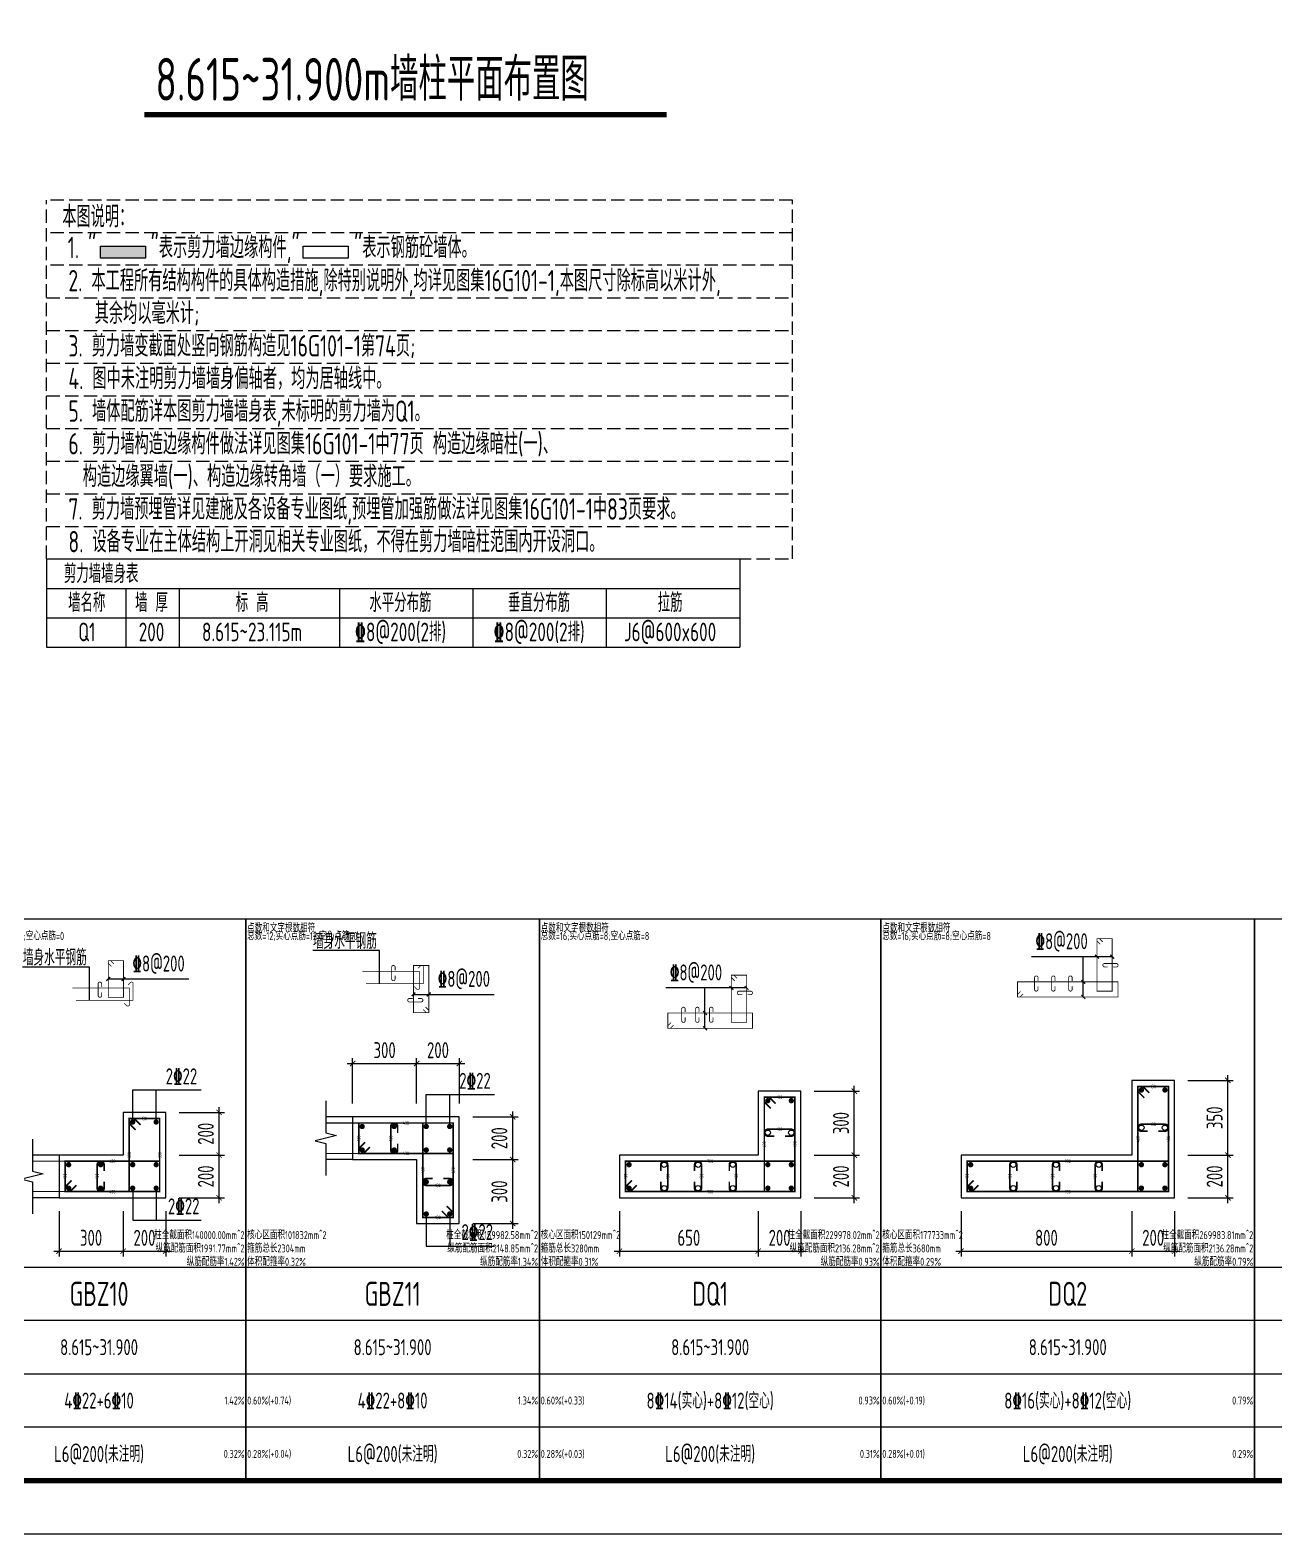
# Model space of a CAD drawing. Extents: x -668857 to 143095, y -247466 to 228182.
# Drawn here: x -308661 to -285318, y -40342 to -12158 of the extents above; entities that cross this region are included whole.
import ezdxf
from ezdxf.enums import TextEntityAlignment as Align

# ---------------------------------------------------------------- set-up
doc = ezdxf.new("R2010")
doc.units = 0
doc.header["$LTSCALE"] = 1000
doc.linetypes.add('DASH', pattern=[0.35, 0.25, -0.1])
doc.layers.get('0').update_dxf_attribs({"linetype": 'CONTINUOUS'})
doc.layers.get('DEFPOINTS').update_dxf_attribs({"linetype": 'CONTINUOUS'})
for name, color, linetype in [('-TK', 7, 'CONTINUOUS'), ('COLU_DE_DIM', 3, 'CONTINUOUS'), ('COLU_DE_TH', 7, 'CONTINUOUS'), ('HATCH', 8, 'CONTINUOUS'), ('LABEL', 1, 'CONTINUOUS'), ('LINK', 6, 'CONTINUOUS'), ('LINK-INDEX', 6, 'CONTINUOUS'), ('link-墙筋', 6, 'CONTINUOUS'), ('PUB_TEXT', 2, 'CONTINUOUS'), ('REIN', 6, 'CONTINUOUS'), ('S-文字', 7, 'CONTINUOUS'), ('S-表格线', 54, 'CONTINUOUS'), ('TAB', 7, 'CONTINUOUS'), ('TAB_TEXT', 7, 'CONTINUOUS'), ('TEXT25', 2, 'CONTINUOUS'), ('THIN', 7, 'CONTINUOUS'), ('z-计算配筋', 7, 'CONTINUOUS')]:
    doc.layers.add(name, color=color, linetype=linetype)
doc.layers.add('箍筋长度', color=3, linetype='CONTINUOUS', plot=False)
doc.layers.add('配箍校核', color=34, linetype='CONTINUOUS', plot=False)
doc.styles.add('BW_Rein', font='Tssdeng.shx', dxfattribs={"width": 0.7, "bigfont": 'hztxt.shx'})
doc.styles.add('TSSD_DIMENSION', font='Tssdeng.shx', dxfattribs={"width": 0.7, "bigfont": 'tssdchn.shx'})
doc.styles.add('TSSD_REIN', font='tssdeng.shx', dxfattribs={"width": 0.7, "height": 300, "bigfont": 'tssdchn.shx'})
doc.dimstyles.new('TSSD_25_100', dxfattribs={"dimtxt": 300, "dimasz": 100, "dimexe": 100, "dimexo": 250, "dimgap": 100, "dimtad": 1, "dimdec": 0, "dimlfac": 0.25, "dimzin": 0, "dimdsep": 46, "dimtxsty": 'TSSD_DIMENSION', "dimblk": 'ARCHTICK', "dimcen": 0, "dimdle": 100, "dimclrt": 7, "dimadec": 0, "dimazin": 0, "dimtfac": 1, "dimtdec": 0, "dimtix": 1, "dimtmove": 2, "dimatfit": 3, "dimldrblk": 'ARCHTICK', "dimfxl": 0, "dimtolj": 1, "dimtzin": 0, "dimarcsym": 0})

# ---------------------------------------------------------------- blocks, each defined once
blk = doc.blocks.new('_ArchTick')
at = {"color": 0, "linetype": 'ByBlock', "const_width": 0.15}
blk.add_lwpolyline([(-0.5, -0.5), (0.5, 0.5)], dxfattribs=at)
blk = doc.blocks.new('*D1686')
at = {"layer": 'COLU_DE_DIM', "color": 0, "lineweight": -2}
for p, q in [((-297618, -34292), (-297618, -35142)), ((-295018, -34292), (-295018, -35142)), ((-297718, -35042), (-294918, -35042))]:
    blk.add_line(p, q, dxfattribs=at)
at = {"layer": 'DEFPOINTS', "color": 0}
for p in [(-297618, -34042), (-295018, -34042), (-295018, -35042)]:
    blk.add_point(p, dxfattribs=at)
at = {"layer": 'COLU_DE_DIM', "color": 0, "lineweight": -2, "xscale": 100, "yscale": 100, "zscale": 100, "rotation": 180}
blk.add_blockref('_ArchTick', (-297618, -35042), dxfattribs=at)
at = {"layer": 'COLU_DE_DIM', "color": 0, "lineweight": -2, "xscale": 100, "yscale": 100, "zscale": 100}
blk.add_blockref('_ArchTick', (-295018, -35042), dxfattribs=at)
at = {"layer": 'COLU_DE_DIM', "color": 7, "insert": (-296318, -34792), "char_height": 300, "attachment_point": 5, "style": 'TSSD_DIMENSION'}
blk.add_mtext('\\A1;650', dxfattribs=at)
blk = doc.blocks.new('*D1687')
at = {"layer": 'COLU_DE_DIM', "color": 0, "lineweight": -2}
for p, q in [((-295018, -34292), (-295018, -35142)), ((-294218, -34292), (-294218, -35142)), ((-295118, -35042), (-294118, -35042))]:
    blk.add_line(p, q, dxfattribs=at)
at = {"layer": 'DEFPOINTS', "color": 0}
for p in [(-295018, -34042), (-294218, -34042), (-294218, -35042)]:
    blk.add_point(p, dxfattribs=at)
at = {"layer": 'COLU_DE_DIM', "color": 0, "lineweight": -2, "xscale": 100, "yscale": 100, "zscale": 100, "rotation": 180}
blk.add_blockref('_ArchTick', (-295018, -35042), dxfattribs=at)
at = {"layer": 'COLU_DE_DIM', "color": 0, "lineweight": -2, "xscale": 100, "yscale": 100, "zscale": 100}
blk.add_blockref('_ArchTick', (-294218, -35042), dxfattribs=at)
at = {"layer": 'COLU_DE_DIM', "color": 7, "insert": (-294618, -34792), "char_height": 300, "attachment_point": 5, "style": 'TSSD_DIMENSION'}
blk.add_mtext('\\A1;200', dxfattribs=at)
blk = doc.blocks.new('*D1688')
at = {"layer": 'COLU_DE_DIM', "color": 0, "lineweight": -2}
for p, q in [((-293968, -33242), (-293118, -33242)), ((-293218, -34142), (-293218, -33142)), ((-293968, -34042), (-293118, -34042))]:
    blk.add_line(p, q, dxfattribs=at)
at = {"layer": 'DEFPOINTS', "color": 0}
for p in [(-294218, -33242), (-293218, -33242), (-294218, -34042)]:
    blk.add_point(p, dxfattribs=at)
at = {"layer": 'COLU_DE_DIM', "color": 0, "lineweight": -2, "xscale": 100, "yscale": 100, "zscale": 100}
for p, rotation in [((-293218, -33242), 90), ((-293218, -34042), 270)]:
    blk.add_blockref('_ArchTick', p, dxfattribs=dict(at, rotation=rotation))
at = {"layer": 'COLU_DE_DIM', "color": 7, "insert": (-293468, -33642), "char_height": 300, "attachment_point": 5, "rotation": 90, "style": 'TSSD_DIMENSION'}
blk.add_mtext('\\A1;200', dxfattribs=at)
blk = doc.blocks.new('*D1689')
at = {"layer": 'COLU_DE_DIM', "color": 0, "lineweight": -2}
for p, q in [((-293968, -32042), (-293118, -32042)), ((-293218, -33342), (-293218, -31942)), ((-293968, -33242), (-293118, -33242))]:
    blk.add_line(p, q, dxfattribs=at)
at = {"layer": 'DEFPOINTS', "color": 0}
for p in [(-294218, -32042), (-293218, -32042), (-294218, -33242)]:
    blk.add_point(p, dxfattribs=at)
at = {"layer": 'COLU_DE_DIM', "color": 0, "lineweight": -2, "xscale": 100, "yscale": 100, "zscale": 100}
for p, rotation in [((-293218, -32042), 90), ((-293218, -33242), 270)]:
    blk.add_blockref('_ArchTick', p, dxfattribs=dict(at, rotation=rotation))
at = {"layer": 'COLU_DE_DIM', "color": 7, "insert": (-293468, -32642), "char_height": 300, "attachment_point": 5, "rotation": 90, "style": 'TSSD_DIMENSION'}
blk.add_mtext('\\A1;300', dxfattribs=at)
blk = doc.blocks.new('*D1690')
at = {"layer": 'COLU_DE_DIM', "color": 0, "lineweight": -2}
for p, q in [((-291218, -34292), (-291218, -35142)), ((-288018, -34292), (-288018, -35142)), ((-291318, -35042), (-287918, -35042))]:
    blk.add_line(p, q, dxfattribs=at)
at = {"layer": 'DEFPOINTS', "color": 0}
for p in [(-291218, -34042), (-288018, -34042), (-288018, -35042)]:
    blk.add_point(p, dxfattribs=at)
at = {"layer": 'COLU_DE_DIM', "color": 0, "lineweight": -2, "xscale": 100, "yscale": 100, "zscale": 100, "rotation": 180}
blk.add_blockref('_ArchTick', (-291218, -35042), dxfattribs=at)
at = {"layer": 'COLU_DE_DIM', "color": 0, "lineweight": -2, "xscale": 100, "yscale": 100, "zscale": 100}
blk.add_blockref('_ArchTick', (-288018, -35042), dxfattribs=at)
at = {"layer": 'COLU_DE_DIM', "color": 7, "insert": (-289618, -34792), "char_height": 300, "attachment_point": 5, "style": 'TSSD_DIMENSION'}
blk.add_mtext('\\A1;800', dxfattribs=at)
blk = doc.blocks.new('*D1691')
at = {"layer": 'COLU_DE_DIM', "color": 0, "lineweight": -2}
for p, q in [((-288018, -34292), (-288018, -35142)), ((-287218, -34292), (-287218, -35142)), ((-288118, -35042), (-287118, -35042))]:
    blk.add_line(p, q, dxfattribs=at)
at = {"layer": 'DEFPOINTS', "color": 0}
for p in [(-288018, -34042), (-287218, -34042), (-287218, -35042)]:
    blk.add_point(p, dxfattribs=at)
at = {"layer": 'COLU_DE_DIM', "color": 0, "lineweight": -2, "xscale": 100, "yscale": 100, "zscale": 100, "rotation": 180}
blk.add_blockref('_ArchTick', (-288018, -35042), dxfattribs=at)
at = {"layer": 'COLU_DE_DIM', "color": 0, "lineweight": -2, "xscale": 100, "yscale": 100, "zscale": 100}
blk.add_blockref('_ArchTick', (-287218, -35042), dxfattribs=at)
at = {"layer": 'COLU_DE_DIM', "color": 7, "insert": (-287618, -34792), "char_height": 300, "attachment_point": 5, "style": 'TSSD_DIMENSION'}
blk.add_mtext('\\A1;200', dxfattribs=at)
blk = doc.blocks.new('*D1692')
at = {"layer": 'COLU_DE_DIM', "color": 0, "lineweight": -2}
for p, q in [((-286968, -33242), (-286118, -33242)), ((-286218, -34142), (-286218, -33142)), ((-286968, -34042), (-286118, -34042))]:
    blk.add_line(p, q, dxfattribs=at)
at = {"layer": 'DEFPOINTS', "color": 0}
for p in [(-287218, -33242), (-286218, -33242), (-287218, -34042)]:
    blk.add_point(p, dxfattribs=at)
at = {"layer": 'COLU_DE_DIM', "color": 0, "lineweight": -2, "xscale": 100, "yscale": 100, "zscale": 100}
for p, rotation in [((-286218, -33242), 90), ((-286218, -34042), 270)]:
    blk.add_blockref('_ArchTick', p, dxfattribs=dict(at, rotation=rotation))
at = {"layer": 'COLU_DE_DIM', "color": 7, "insert": (-286468, -33642), "char_height": 300, "attachment_point": 5, "rotation": 90, "style": 'TSSD_DIMENSION'}
blk.add_mtext('\\A1;200', dxfattribs=at)
blk = doc.blocks.new('*D1693')
at = {"layer": 'COLU_DE_DIM', "color": 0, "lineweight": -2}
for p, q in [((-286968, -31842), (-286118, -31842)), ((-286218, -33342), (-286218, -31742)), ((-286968, -33242), (-286118, -33242))]:
    blk.add_line(p, q, dxfattribs=at)
at = {"layer": 'DEFPOINTS', "color": 0}
for p in [(-287218, -31842), (-286218, -31842), (-287218, -33242)]:
    blk.add_point(p, dxfattribs=at)
at = {"layer": 'COLU_DE_DIM', "color": 0, "lineweight": -2, "xscale": 100, "yscale": 100, "zscale": 100}
for p, rotation in [((-286218, -31842), 90), ((-286218, -33242), 270)]:
    blk.add_blockref('_ArchTick', p, dxfattribs=dict(at, rotation=rotation))
at = {"layer": 'COLU_DE_DIM', "color": 7, "insert": (-286468, -32542), "char_height": 300, "attachment_point": 5, "rotation": 90, "style": 'TSSD_DIMENSION'}
blk.add_mtext('\\A1;350', dxfattribs=at)
blk = doc.blocks.new('*D1694')
at = {"layer": 'COLU_DE_DIM', "color": 0, "lineweight": -2}
for p, q in [((-302718, -31526), (-301318, -31526)), ((-302618, -32276), (-302618, -31426)), ((-301418, -32276), (-301418, -31426))]:
    blk.add_line(p, q, dxfattribs=at)
at = {"layer": 'DEFPOINTS', "color": 0}
for p in [(-301418, -31526), (-302618, -32526), (-301418, -32526)]:
    blk.add_point(p, dxfattribs=at)
at = {"layer": 'COLU_DE_DIM', "color": 0, "lineweight": -2, "xscale": 100, "yscale": 100, "zscale": 100, "rotation": 180}
blk.add_blockref('_ArchTick', (-302618, -31526), dxfattribs=at)
at = {"layer": 'COLU_DE_DIM', "color": 0, "lineweight": -2, "xscale": 100, "yscale": 100, "zscale": 100}
blk.add_blockref('_ArchTick', (-301418, -31526), dxfattribs=at)
at = {"layer": 'COLU_DE_DIM', "color": 7, "insert": (-302018, -31276), "char_height": 300, "attachment_point": 5, "style": 'TSSD_DIMENSION'}
blk.add_mtext('\\A1;300', dxfattribs=at)
blk = doc.blocks.new('*D1695')
at = {"layer": 'COLU_DE_DIM', "color": 0, "lineweight": -2}
for p, q in [((-301518, -31526), (-300518, -31526)), ((-301418, -32276), (-301418, -31426)), ((-300618, -32276), (-300618, -31426))]:
    blk.add_line(p, q, dxfattribs=at)
at = {"layer": 'DEFPOINTS', "color": 0}
for p in [(-300618, -31526), (-301418, -32526), (-300618, -32526)]:
    blk.add_point(p, dxfattribs=at)
at = {"layer": 'COLU_DE_DIM', "color": 0, "lineweight": -2, "xscale": 100, "yscale": 100, "zscale": 100, "rotation": 180}
blk.add_blockref('_ArchTick', (-301418, -31526), dxfattribs=at)
at = {"layer": 'COLU_DE_DIM', "color": 0, "lineweight": -2, "xscale": 100, "yscale": 100, "zscale": 100}
blk.add_blockref('_ArchTick', (-300618, -31526), dxfattribs=at)
at = {"layer": 'COLU_DE_DIM', "color": 7, "insert": (-301018, -31276), "char_height": 300, "attachment_point": 5, "style": 'TSSD_DIMENSION'}
blk.add_mtext('\\A1;200', dxfattribs=at)
blk = doc.blocks.new('*D1696')
at = {"layer": 'COLU_DE_DIM', "color": 0, "lineweight": -2}
for p, q in [((-299618, -34626), (-299618, -33226)), ((-300368, -33326), (-299518, -33326)), ((-300368, -34526), (-299518, -34526))]:
    blk.add_line(p, q, dxfattribs=at)
at = {"layer": 'DEFPOINTS', "color": 0}
for p in [(-300618, -33326), (-299618, -33326), (-300618, -34526)]:
    blk.add_point(p, dxfattribs=at)
at = {"layer": 'COLU_DE_DIM', "color": 0, "lineweight": -2, "xscale": 100, "yscale": 100, "zscale": 100}
for p, rotation in [((-299618, -33326), 90), ((-299618, -34526), 270)]:
    blk.add_blockref('_ArchTick', p, dxfattribs=dict(at, rotation=rotation))
at = {"layer": 'COLU_DE_DIM', "color": 7, "insert": (-299868, -33926), "char_height": 300, "attachment_point": 5, "rotation": 90, "style": 'TSSD_DIMENSION'}
blk.add_mtext('\\A1;300', dxfattribs=at)
blk = doc.blocks.new('*D1697')
at = {"layer": 'COLU_DE_DIM', "color": 0, "lineweight": -2}
for p, q in [((-300368, -32526), (-299518, -32526)), ((-299618, -33426), (-299618, -32426)), ((-300368, -33326), (-299518, -33326))]:
    blk.add_line(p, q, dxfattribs=at)
at = {"layer": 'DEFPOINTS', "color": 0}
for p in [(-300618, -32526), (-299618, -32526), (-300618, -33326)]:
    blk.add_point(p, dxfattribs=at)
at = {"layer": 'COLU_DE_DIM', "color": 0, "lineweight": -2, "xscale": 100, "yscale": 100, "zscale": 100}
for p, rotation in [((-299618, -32526), 90), ((-299618, -33326), 270)]:
    blk.add_blockref('_ArchTick', p, dxfattribs=dict(at, rotation=rotation))
at = {"layer": 'COLU_DE_DIM', "color": 7, "insert": (-299868, -32926), "char_height": 300, "attachment_point": 5, "rotation": 90, "style": 'TSSD_DIMENSION'}
blk.add_mtext('\\A1;200', dxfattribs=at)
blk = doc.blocks.new('*D1674')
at = {"layer": 'COLU_DE_DIM', "color": 0, "lineweight": -2}
for p, q in [((-308118, -34292), (-308118, -35142)), ((-306918, -34292), (-306918, -35142)), ((-308218, -35042), (-306818, -35042))]:
    blk.add_line(p, q, dxfattribs=at)
at = {"layer": 'DEFPOINTS', "color": 0}
for p in [(-308118, -34042), (-306918, -34042), (-306918, -35042)]:
    blk.add_point(p, dxfattribs=at)
at = {"layer": 'COLU_DE_DIM', "color": 0, "lineweight": -2, "xscale": 100, "yscale": 100, "zscale": 100, "rotation": 180}
blk.add_blockref('_ArchTick', (-308118, -35042), dxfattribs=at)
at = {"layer": 'COLU_DE_DIM', "color": 0, "lineweight": -2, "xscale": 100, "yscale": 100, "zscale": 100}
blk.add_blockref('_ArchTick', (-306918, -35042), dxfattribs=at)
at = {"layer": 'COLU_DE_DIM', "color": 7, "insert": (-307518, -34792), "char_height": 300, "attachment_point": 5, "style": 'TSSD_DIMENSION'}
blk.add_mtext('\\A1;300', dxfattribs=at)
blk = doc.blocks.new('*D1675')
at = {"layer": 'COLU_DE_DIM', "color": 0, "lineweight": -2}
for p, q in [((-306918, -34292), (-306918, -35142)), ((-306118, -34292), (-306118, -35142)), ((-307018, -35042), (-306018, -35042))]:
    blk.add_line(p, q, dxfattribs=at)
at = {"layer": 'DEFPOINTS', "color": 0}
for p in [(-306918, -34042), (-306118, -34042), (-306118, -35042)]:
    blk.add_point(p, dxfattribs=at)
at = {"layer": 'COLU_DE_DIM', "color": 0, "lineweight": -2, "xscale": 100, "yscale": 100, "zscale": 100, "rotation": 180}
blk.add_blockref('_ArchTick', (-306918, -35042), dxfattribs=at)
at = {"layer": 'COLU_DE_DIM', "color": 0, "lineweight": -2, "xscale": 100, "yscale": 100, "zscale": 100}
blk.add_blockref('_ArchTick', (-306118, -35042), dxfattribs=at)
at = {"layer": 'COLU_DE_DIM', "color": 7, "insert": (-306518, -34792), "char_height": 300, "attachment_point": 5, "style": 'TSSD_DIMENSION'}
blk.add_mtext('\\A1;200', dxfattribs=at)
blk = doc.blocks.new('*D1676')
at = {"layer": 'COLU_DE_DIM', "color": 0, "lineweight": -2}
for p, q in [((-305868, -33242), (-305018, -33242)), ((-305118, -34142), (-305118, -33142)), ((-305868, -34042), (-305018, -34042))]:
    blk.add_line(p, q, dxfattribs=at)
at = {"layer": 'DEFPOINTS', "color": 0}
for p in [(-306118, -33242), (-305118, -33242), (-306118, -34042)]:
    blk.add_point(p, dxfattribs=at)
at = {"layer": 'COLU_DE_DIM', "color": 0, "lineweight": -2, "xscale": 100, "yscale": 100, "zscale": 100}
for p, rotation in [((-305118, -33242), 90), ((-305118, -34042), 270)]:
    blk.add_blockref('_ArchTick', p, dxfattribs=dict(at, rotation=rotation))
at = {"layer": 'COLU_DE_DIM', "color": 7, "insert": (-305368, -33642), "char_height": 300, "attachment_point": 5, "rotation": 90, "style": 'TSSD_DIMENSION'}
blk.add_mtext('\\A1;200', dxfattribs=at)
blk = doc.blocks.new('*D1677')
at = {"layer": 'COLU_DE_DIM', "color": 0, "lineweight": -2}
for p, q in [((-305118, -33342), (-305118, -32342)), ((-305868, -32442), (-305018, -32442)), ((-305868, -33242), (-305018, -33242))]:
    blk.add_line(p, q, dxfattribs=at)
at = {"layer": 'DEFPOINTS', "color": 0}
for p in [(-306118, -32442), (-305118, -32442), (-306118, -33242)]:
    blk.add_point(p, dxfattribs=at)
at = {"layer": 'COLU_DE_DIM', "color": 0, "lineweight": -2, "xscale": 100, "yscale": 100, "zscale": 100}
for p, rotation in [((-305118, -32442), 90), ((-305118, -33242), 270)]:
    blk.add_blockref('_ArchTick', p, dxfattribs=dict(at, rotation=rotation))
at = {"layer": 'COLU_DE_DIM', "color": 7, "insert": (-305368, -32842), "char_height": 300, "attachment_point": 5, "rotation": 90, "style": 'TSSD_DIMENSION'}
blk.add_mtext('\\A1;200', dxfattribs=at)
blk = doc.blocks.new('*U1200')
at = {"layer": 'HATCH'}
for points in [[(5140097, 756132), (5140097, 756363), (5140942, 756132)], [(5140097, 756363), (5140942, 756132), (5140942, 756363)]]:
    blk.add_solid(points, dxfattribs=at)
blk = doc.blocks.new('A1')
blk.add_lwpolyline([(0, 59400), (0, 0), (84100, 0), (84100, 59400)], close=True)
at = {"const_width": 100}
blk.add_lwpolyline([(2500, 58400), (2500, 1000), (83100, 1000), (83100, 58400)], close=True, dxfattribs=at)

msp = doc.modelspace()

# ---------------------------------------------------------------- linework, layer by layer
at = {"layer": 'COLU_DE_TH'}
for points in [[(-287218.42, -34041.64), (-287218.42, -31841.97), (-288018.42, -31841.97), (-288018.42, -33241.64), (-291218.42, -33241.64), (-291218.42, -34041.64), (-287218.42, -34041.64)], [(-294218.42, -34041.64), (-294218.42, -32041.98), (-295018.42, -32041.98), (-295018.42, -33241.64), (-297618.32, -33241.64), (-297618.32, -34041.64), (-294218.42, -34041.64)], [(-308118.32, -33241.64), (-308118.32, -34041.64), (-306118.32, -34041.64), (-306118.32, -32441.64), (-306918.32, -32441.64), (-306918.32, -33241.64), (-308118.32, -33241.64)], [(-302618.32, -32525.95), (-302618.32, -33325.95), (-301418.32, -33325.95), (-301418.33, -34525.6), (-300618.33, -34525.6), (-300618.32, -32525.95), (-302618.32, -32525.95)]]:
    msp.add_lwpolyline(points, close=True, dxfattribs=at)
at = {"layer": 'LABEL'}
for p, q in [((-288385.92, -29523.92), (-289898.42, -29523.92)), ((-307195.82, -29941.64), (-305683.32, -29941.64)), ((-295235.89, -30109.09), (-296748.39, -30109.09)), ((-301475.82, -30229.13), (-299963.32, -30229.13)), ((-306738.32, -32021.64), (-305458.32, -32021.64)), ((-306738.32, -32621.64), (-306738.32, -32021.64)), ((-306298.32, -32621.64), (-306298.32, -32021.64)), ((-301238.32, -32105.95), (-299958.32, -32105.95)), ((-301238.32, -32705.95), (-301238.32, -32105.95)), ((-300798.32, -32705.95), (-300798.32, -32105.95)), ((-306738.32, -33861.64), (-306738.32, -34461.64)), ((-306298.32, -33861.64), (-306298.32, -34461.64)), ((-301238.32, -34345.6), (-301238.32, -34945.6)), ((-300798.32, -34345.6), (-300798.32, -34945.6)), ((-306738.32, -34461.64), (-305458.32, -34461.64)), ((-301238.32, -34945.6), (-299958.32, -34945.6))]:
    msp.add_line(p, q, dxfattribs=at)
for points in [[(-288926.92, -30279.36), (-288926.92, -29523.92)], [(-296015.36, -30864.53), (-296015.36, -30109.09)]]:
    msp.add_lwpolyline(points, dxfattribs=at)
at = {"layer": 'LABEL', "const_width": 25}
for points in [[(-288635.55, -29559.28), (-288706.3, -29488.56)], [(-288350.55, -29559.28), (-288421.3, -29488.56)], [(-307231.18, -29977), (-307160.43, -29906.29)], [(-306946.18, -29977), (-306875.43, -29906.29)], [(-295485.52, -30144.44), (-295556.27, -30073.73)], [(-295200.52, -30144.44), (-295271.27, -30073.73)], [(-288891.55, -30029.71), (-288962.3, -29959)], [(-301511.21, -30264.48), (-301440.46, -30193.77)], [(-301226.21, -30264.48), (-301155.46, -30193.77)], [(-288891.55, -30314.71), (-288962.3, -30244)], [(-295979.98, -30614.88), (-296050.73, -30544.17)], [(-295979.98, -30899.88), (-296050.73, -30829.17)]]:
    msp.add_lwpolyline(points, dxfattribs=at)
at = {"layer": 'LINK', "const_width": 30}
for points in [[(-287783.42, -32168.89), (-287903.42, -32048.89), (-287903.42, -31956.97), (-287333.42, -31956.97), (-287333.42, -33926.64), (-287903.42, -33926.64), (-287903.42, -31956.97), (-287811.5, -31956.97), (-287691.5, -32076.97)], [(-294783.42, -32368.91), (-294903.42, -32248.91), (-294903.42, -32156.98), (-294333.42, -32156.98), (-294333.42, -33926.64), (-294903.42, -33926.64), (-294903.42, -32156.98), (-294811.5, -32156.98), (-294691.5, -32276.98)], [(-306683.32, -32768.57), (-306803.32, -32648.57), (-306803.32, -32556.64), (-306233.32, -32556.64), (-306233.32, -33926.64), (-306803.32, -33926.64), (-306803.32, -32556.64), (-306711.4, -32556.64), (-306591.4, -32676.64)], [(-302291.4, -33090.95), (-302411.4, -33210.95), (-302503.32, -33210.95), (-302503.32, -32640.95), (-300733.32, -32640.95), (-300733.32, -33210.95), (-302503.32, -33210.95), (-302503.32, -33119.03), (-302383.32, -32999.03)], [(-300853.32, -34198.68), (-300733.32, -34318.68), (-300733.33, -34410.6), (-301303.33, -34410.6), (-301303.32, -32640.95), (-300733.32, -32640.95), (-300733.33, -34410.6), (-300825.25, -34410.6), (-300945.25, -34290.6)], [(-307791.4, -33806.64), (-307911.4, -33926.64), (-308003.32, -33926.64), (-308003.32, -33356.64), (-306233.32, -33356.64), (-306233.32, -33926.64), (-308003.32, -33926.64), (-308003.32, -33834.72), (-307883.32, -33714.72)], [(-297291.4, -33806.64), (-297411.4, -33926.64), (-297503.32, -33926.64), (-297503.32, -33356.64), (-294333.42, -33356.64), (-294333.42, -33926.64), (-297503.32, -33926.64), (-297503.32, -33834.72), (-297383.32, -33714.72)], [(-290891.5, -33806.64), (-291011.5, -33926.64), (-291103.42, -33926.64), (-291103.42, -33356.64), (-287333.42, -33356.64), (-287333.42, -33926.64), (-291103.42, -33926.64), (-291103.42, -33834.72), (-290983.42, -33714.72)]]:
    msp.add_lwpolyline(points, dxfattribs=at)
for points in [[(-301773.32, -32825.95), (-301773.32, -32705.95, 1), (-301903.32, -32705.95), (-301903.32, -33145.95, 1), (-301773.32, -33145.95), (-301773.32, -33025.95)], [(-287518.42, -32793.58), (-287398.42, -32793.58, 1), (-287398.42, -32663.58), (-287838.42, -32663.58, 1), (-287838.42, -32793.58), (-287718.42, -32793.58)], [(-294518.42, -32886.81), (-294398.42, -32886.81, 1), (-294398.42, -32756.81), (-294838.42, -32756.81, 1), (-294838.42, -32886.81), (-294718.42, -32886.81)], [(-307273.32, -33541.64), (-307273.32, -33421.64, 1), (-307403.32, -33421.64), (-307403.32, -33861.64, 1), (-307273.32, -33861.64), (-307273.32, -33741.64)], [(-296844.04, -33741.64), (-296844.04, -33861.64, 1), (-296714.04, -33861.64), (-296714.04, -33421.64, 1), (-296844.04, -33421.64), (-296844.04, -33541.64)], [(-296210.61, -33741.64), (-296210.61, -33861.64, 1), (-296080.61, -33861.64), (-296080.61, -33421.64, 1), (-296210.61, -33421.64), (-296210.61, -33541.64)], [(-295559.34, -33741.64), (-295559.34, -33861.64, 1), (-295429.34, -33861.64), (-295429.34, -33421.64, 1), (-295559.34, -33421.64), (-295559.34, -33541.64)], [(-290173.42, -33541.64), (-290173.42, -33421.64, 1), (-290303.42, -33421.64), (-290303.42, -33861.64, 1), (-290173.42, -33861.64), (-290173.42, -33741.64)], [(-289373.42, -33541.64), (-289373.42, -33421.64, 1), (-289503.42, -33421.64), (-289503.42, -33861.64, 1), (-289373.42, -33861.64), (-289373.42, -33741.64)], [(-288573.42, -33541.64), (-288573.42, -33421.64, 1), (-288703.42, -33421.64), (-288703.42, -33861.64, 1), (-288573.42, -33861.64), (-288573.42, -33741.64)], [(-301118.32, -33680.78), (-301238.32, -33680.78, 1), (-301238.32, -33810.78), (-300798.32, -33810.78, 1), (-300798.32, -33680.78), (-300918.32, -33680.78)]]:
    msp.add_lwpolyline(points, format="xyb", dxfattribs=at)
at = {"layer": 'LINK-INDEX', "const_width": 15}
for points in [[(-288610.92, -29290.48), (-288670.92, -29230.48), (-288670.92, -29184.52), (-288385.92, -29184.52), (-288385.92, -30169.36), (-288670.92, -30169.36), (-288670.92, -29184.52), (-288624.96, -29184.52), (-288564.96, -29244.52)], [(-307135.82, -29705.1), (-307195.82, -29645.1), (-307195.82, -29599.14), (-306910.82, -29599.14), (-306910.82, -30284.14), (-307195.82, -30284.14), (-307195.82, -29599.14), (-307149.86, -29599.14), (-307089.86, -29659.14)], [(-301250.82, -30466.54), (-301190.82, -30526.54), (-301190.82, -30572.5), (-301475.82, -30572.5), (-301475.82, -29687.67), (-301190.82, -29687.67), (-301190.82, -30572.5), (-301236.79, -30572.5), (-301296.79, -30512.5)], [(-295460.9, -29975.66), (-295520.9, -29915.66), (-295520.9, -29869.7), (-295235.9, -29869.7), (-295235.9, -30754.53), (-295520.9, -30754.53), (-295520.9, -29869.7), (-295474.94, -29869.7), (-295414.94, -29929.7)], [(-290054.96, -30219.36), (-290114.96, -30279.36), (-290160.92, -30279.36), (-290160.92, -29994.36), (-288275.92, -29994.36), (-288275.92, -30279.36), (-290160.92, -30279.36), (-290160.92, -30233.4), (-290100.92, -30173.4)], [(-296604.88, -30804.52), (-296664.88, -30864.52), (-296710.85, -30864.52), (-296710.85, -30579.52), (-295125.9, -30579.52), (-295125.9, -30864.52), (-296710.85, -30864.52), (-296710.85, -30818.56), (-296650.85, -30758.56)]]:
    msp.add_lwpolyline(points, dxfattribs=at)
for points in [[(-301820.82, -29780.17), (-301820.82, -29720.17, 1), (-301885.82, -29720.17), (-301885.82, -29940.17, 1), (-301820.82, -29940.17), (-301820.82, -29880.17)], [(-288368.42, -29716.08), (-288308.42, -29716.08, 1), (-288308.42, -29651.08), (-288528.42, -29651.08, 1), (-288528.42, -29716.08), (-288468.42, -29716.08)], [(-307320.82, -30091.64), (-307320.82, -30031.64, 1), (-307385.82, -30031.64), (-307385.82, -30251.64, 1), (-307320.82, -30251.64), (-307320.82, -30191.64)], [(-289775.92, -29976.86), (-289775.92, -29916.86, 1), (-289840.92, -29916.86), (-289840.92, -30136.86, 1), (-289775.92, -30136.86), (-289775.92, -30076.86)], [(-289455.92, -29976.86), (-289455.92, -29916.86, 1), (-289520.92, -29916.86), (-289520.92, -30136.86, 1), (-289455.92, -30136.86), (-289455.92, -30076.86)], [(-289135.92, -29976.86), (-289135.92, -29916.86, 1), (-289200.92, -29916.86), (-289200.92, -30136.86, 1), (-289135.92, -30136.86), (-289135.92, -30076.86)], [(-301493.32, -30306.63), (-301553.32, -30306.63, 1), (-301553.32, -30371.63), (-301333.32, -30371.63, 1), (-301333.32, -30306.63), (-301393.32, -30306.63)], [(-295218.4, -30234.61), (-295158.4, -30234.61, 1), (-295158.4, -30169.61), (-295378.4, -30169.61, 1), (-295378.4, -30234.61), (-295318.4, -30234.61)], [(-296385.86, -30562.02), (-296385.86, -30502.02, 1), (-296450.86, -30502.02), (-296450.86, -30722.02, 1), (-296385.86, -30722.02), (-296385.86, -30662.02)], [(-296125.87, -30562.03), (-296125.87, -30502.03, 1), (-296190.87, -30502.03), (-296190.87, -30722.03, 1), (-296125.87, -30722.03), (-296125.87, -30662.03)], [(-295865.88, -30562.03), (-295865.88, -30502.03, 1), (-295930.88, -30502.03), (-295930.88, -30722.03, 1), (-295865.88, -30722.03), (-295865.88, -30662.03)]]:
    msp.add_lwpolyline(points, format="xyb", dxfattribs=at)
at = {"layer": 'LINK-INDEX', "color": 1, "const_width": 20}
for points in [[(-302403.32, -32640.95), (-303118.32, -32640.95)], [(-302403.32, -33210.95), (-303118.32, -33210.95)], [(-307903.32, -33356.64), (-308618.32, -33356.64)], [(-307903.32, -33926.64), (-308618.32, -33926.64)]]:
    msp.add_lwpolyline(points, dxfattribs=at)
at = {"layer": 'link-墙筋', "color": 152, "const_width": 12.5}
for points in [[(-302435.82, -29797.67), (-301365.82, -29797.67), (-301365.82, -30113.35, -0.41421356), (-301389.82, -30137.35), (-301398.31, -30137.35, -0.19891237), (-301415.28, -30130.32), (-301461.24, -30084.36)], [(-302364.95, -30027.51), (-301294.95, -30027.51), (-301294.95, -29711.83, 0.41421356), (-301318.95, -29687.83), (-301327.44, -29687.83, 0.19891237), (-301344.41, -29694.86), (-301390.37, -29740.82)], [(-307870.82, -30109.14), (-306800.82, -30109.14), (-306800.82, -30424.82, -0.41421356), (-306824.82, -30448.82), (-306833.31, -30448.82, -0.19891237), (-306850.28, -30441.79), (-306896.24, -30395.82)], [(-307799.95, -30338.98), (-306729.95, -30338.98), (-306729.95, -30023.3, 0.41421356), (-306753.95, -29999.3), (-306762.44, -29999.3, 0.19891237), (-306779.41, -30006.33), (-306825.37, -30052.29)]]:
    msp.add_lwpolyline(points, format="xyb", dxfattribs=at)
at = {"layer": 'PUB_TEXT', "color": 7, "const_width": 100}
msp.add_lwpolyline([(-306522.18, -13740.01), (-296735.05, -13740.01)], dxfattribs=at)
at = {"layer": 'REIN', "const_width": 50}
for points in [[(-287863.42, -32021.97, 1), (-287813.42, -32021.97, 1), (-287863.42, -32021.97)], [(-287423.42, -32021.97, 1), (-287373.42, -32021.97, 1), (-287423.42, -32021.97)], [(-294863.42, -32221.98, 1), (-294813.42, -32221.98, 1), (-294863.42, -32221.98)], [(-294423.42, -32221.98, 1), (-294373.42, -32221.98, 1), (-294423.42, -32221.98)], [(-306763.32, -32621.64, 1), (-306713.32, -32621.64, 1), (-306763.32, -32621.64)], [(-306323.32, -32621.64, 1), (-306273.32, -32621.64, 1), (-306323.32, -32621.64)], [(-302463.32, -32705.95, 1), (-302413.32, -32705.95, 1), (-302463.32, -32705.95)], [(-301863.32, -32705.95, 1), (-301813.32, -32705.95, 1), (-301863.32, -32705.95)], [(-301263.32, -32705.95, 1), (-301213.32, -32705.95, 1), (-301263.32, -32705.95)], [(-300823.32, -32705.95, 1), (-300773.32, -32705.95, 1), (-300823.32, -32705.95)], [(-302463.32, -33145.95, 1), (-302413.32, -33145.95, 1), (-302463.32, -33145.95)], [(-301863.32, -33145.95, 1), (-301813.32, -33145.95, 1), (-301863.32, -33145.95)], [(-301263.32, -33145.95, 1), (-301213.32, -33145.95, 1), (-301263.32, -33145.95)], [(-300823.32, -33145.95, 1), (-300773.32, -33145.95, 1), (-300823.32, -33145.95)], [(-307963.32, -33421.64, 1), (-307913.32, -33421.64, 1), (-307963.32, -33421.64)], [(-307363.32, -33421.64, 1), (-307313.32, -33421.64, 1), (-307363.32, -33421.64)], [(-306763.32, -33421.64, 1), (-306713.32, -33421.64, 1), (-306763.32, -33421.64)], [(-306323.32, -33421.64, 1), (-306273.32, -33421.64, 1), (-306323.32, -33421.64)], [(-297463.32, -33421.64, 1), (-297413.32, -33421.64, 1), (-297463.32, -33421.64)], [(-294863.42, -33421.64, 1), (-294813.42, -33421.64, 1), (-294863.42, -33421.64)], [(-294423.42, -33421.64, 1), (-294373.42, -33421.64, 1), (-294423.42, -33421.64)], [(-291063.42, -33421.64, 1), (-291013.42, -33421.64, 1), (-291063.42, -33421.64)], [(-287863.42, -33421.64, 1), (-287813.42, -33421.64, 1), (-287863.42, -33421.64)], [(-287423.42, -33421.64, 1), (-287373.42, -33421.64, 1), (-287423.42, -33421.64)], [(-307963.32, -33861.64, 1), (-307913.32, -33861.64, 1), (-307963.32, -33861.64)], [(-307363.32, -33861.64, 1), (-307313.32, -33861.64, 1), (-307363.32, -33861.64)], [(-306763.32, -33861.64, 1), (-306713.32, -33861.64, 1), (-306763.32, -33861.64)], [(-306323.32, -33861.64, 1), (-306273.32, -33861.64, 1), (-306323.32, -33861.64)], [(-301263.32, -33745.78, 1), (-301213.32, -33745.78, 1), (-301263.32, -33745.78)], [(-300823.32, -33745.78, 1), (-300773.32, -33745.78, 1), (-300823.32, -33745.78)], [(-297463.32, -33861.64, 1), (-297413.32, -33861.64, 1), (-297463.32, -33861.64)], [(-294863.42, -33861.64, 1), (-294813.42, -33861.64, 1), (-294863.42, -33861.64)], [(-294423.42, -33861.64, 1), (-294373.42, -33861.64, 1), (-294423.42, -33861.64)], [(-291063.42, -33861.64, 1), (-291013.42, -33861.64, 1), (-291063.42, -33861.64)], [(-287863.42, -33861.64, 1), (-287813.42, -33861.64, 1), (-287863.42, -33861.64)], [(-287423.42, -33861.64, 1), (-287373.42, -33861.64, 1), (-287423.42, -33861.64)], [(-301263.32, -34345.6, 1), (-301213.32, -34345.6, 1), (-301263.32, -34345.6)], [(-300823.32, -34345.6, 1), (-300773.32, -34345.6, 1), (-300823.32, -34345.6)]]:
    msp.add_lwpolyline(points, format="xyb", close=True, dxfattribs=at)
at = {"layer": 'REIN'}
for centre in [(-287838.42, -32728.58), (-287398.42, -32728.58), (-294838.42, -32821.81), (-294398.42, -32821.81), (-296779.04, -33421.64), (-296145.61, -33421.64), (-295494.34, -33421.64), (-290238.42, -33421.64), (-289438.42, -33421.64), (-288638.42, -33421.64), (-296779.04, -33861.64), (-296145.61, -33861.64), (-295494.34, -33861.64), (-290238.42, -33861.64), (-289438.42, -33861.64), (-288638.42, -33861.64)]:
    msp.add_circle(centre, 50, dxfattribs=at)
at = {"layer": 'S-文字'}
for points in [[(-307341.25, -16204.41), (-306496.45, -16204.41), (-306496.45, -16435.14), (-307341.25, -16435.14)], [(-303544.78, -16204.41), (-302699.99, -16204.41), (-302699.99, -16435.14), (-303544.78, -16435.14)]]:
    msp.add_lwpolyline(points, close=True, dxfattribs=at)
at = {"layer": 'S-表格线', "linetype": 'DASH'}
for p, q in [((-308350.73, -22070.24), (-308350.73, -15343.48)), ((-294375.61, -15343.48), (-308350.73, -15343.48)), ((-294375.61, -22070.24), (-294375.61, -15343.48)), ((-294375.61, -15955), (-308350.73, -15955)), ((-294375.61, -16566.53), (-308350.73, -16566.53)), ((-308350.73, -17178.05), (-294375.61, -17178.05)), ((-308350.73, -17789.57), (-294375.61, -17789.57)), ((-308350.73, -18401.1), (-294375.61, -18401.1)), ((-308350.73, -19012.62), (-294375.61, -19012.62)), ((-308350.73, -19624.15), (-294375.61, -19624.15)), ((-308350.73, -20235.67), (-294375.61, -20235.67)), ((-308350.73, -20847.2), (-294375.61, -20847.2)), ((-308350.73, -21458.72), (-294375.61, -21458.72)), ((-308350.73, -22070.24), (-294375.61, -22070.24))]:
    msp.add_line(p, q, dxfattribs=at)
at = {"layer": 'S-表格线'}
for p, q in [((-308350.73, -22070.24), (-308350.73, -23720.24)), ((-308350.73, -22070.24), (-295364.98, -22070.24)), ((-295364.98, -22070.24), (-295364.98, -23720.24)), ((-308350.73, -22620.24), (-295364.98, -22620.24)), ((-306864.98, -22620.24), (-306864.98, -23720.24)), ((-305864.98, -22620.24), (-305864.98, -23720.24)), ((-302864.98, -22620.24), (-302864.98, -23720.24)), ((-300364.98, -22620.24), (-300364.98, -23720.24)), ((-297864.98, -22620.24), (-297864.98, -23720.24)), ((-308350.73, -23170.24), (-295364.98, -23170.24)), ((-308350.73, -23720.24), (-295364.98, -23720.24))]:
    msp.add_line(p, q, dxfattribs=at)
at = {"layer": 'TAB'}
for points in [[(-310118.32, -28812.09), (-304618.32, -28812.09), (-304618.32, -39341.64), (-310118.32, -39341.64), (-310118.32, -28812.09), (-310118.32, -35341.64), (-304618.32, -35341.64), (-304618.32, -36341.64), (-310118.32, -36341.64), (-310118.32, -37341.64), (-304618.32, -37341.64), (-304618.32, -38341.64), (-310118.32, -38341.64)], [(-304618.32, -28812.09), (-299118.32, -28812.09), (-299118.32, -39341.64), (-304618.32, -39341.64), (-304618.32, -28812.09), (-304618.32, -35341.64), (-299118.32, -35341.64), (-299118.32, -36341.64), (-304618.32, -36341.64), (-304618.32, -37341.64), (-299118.32, -37341.64), (-299118.32, -38341.64), (-304618.32, -38341.64)], [(-299118.32, -28812.09), (-292718.42, -28812.09), (-292718.42, -39341.64), (-299118.32, -39341.64), (-299118.32, -28812.09), (-299118.32, -35341.64), (-292718.42, -35341.64), (-292718.42, -36341.64), (-299118.32, -36341.64), (-299118.32, -37341.64), (-292718.42, -37341.64), (-292718.42, -38341.64), (-299118.32, -38341.64)], [(-292718.42, -28812.09), (-285718.42, -28812.09), (-285718.42, -39341.64), (-292718.42, -39341.64), (-292718.42, -28812.09), (-292718.42, -35341.64), (-285718.42, -35341.64), (-285718.42, -36341.64), (-292718.42, -36341.64), (-292718.42, -37341.64), (-285718.42, -37341.64), (-285718.42, -38341.64), (-292718.42, -38341.64)], [(-285718.42, -28812.09), (-279318.55, -28812.09), (-279318.55, -39341.64), (-285718.42, -39341.64), (-285718.42, -28812.09), (-285718.42, -35341.64), (-279318.55, -35341.64), (-279318.55, -36341.64), (-285718.42, -36341.64), (-285718.42, -37341.64), (-279318.55, -37341.64), (-279318.55, -38341.64), (-286318.55, -38341.64)]]:
    msp.add_lwpolyline(points, dxfattribs=at)
at = {"layer": 'THIN'}
for p, q in [((-302618.32, -32525.95), (-303118.32, -32525.95)), ((-308118.32, -33241.64), (-308618.32, -33241.64)), ((-302618.32, -33325.95), (-303118.32, -33325.95)), ((-308118.32, -34041.64), (-308618.32, -34041.64))]:
    msp.add_line(p, q, dxfattribs=at)
for points in [[(-303118.32, -32225.95), (-303118.32, -32825.95), (-302918.32, -32875.95), (-303318.32, -32975.95), (-303118.32, -33025.95), (-303118.32, -33625.95)], [(-308618.32, -32941.64), (-308618.32, -33541.64), (-308418.32, -33591.64), (-308818.32, -33691.64), (-308618.32, -33741.64), (-308618.32, -34341.64)]]:
    msp.add_lwpolyline(points, dxfattribs=at)
at = {"layer": 'z-计算配筋'}
for p, q in [((-302110.92, -29409.83), (-303365.56, -29409.83)), ((-302110.92, -30027.51), (-302110.92, -29409.83)), ((-307545.92, -29721.3), (-308800.56, -29721.3)), ((-307545.92, -30338.98), (-307545.92, -29721.3))]:
    msp.add_line(p, q, dxfattribs=at)

# ---------------------------------------------------------------- block references
at = {"layer": '-TK'}
msp.add_blockref('A1', (-341718.52, -40341.64), dxfattribs=at)
at = {"layer": 'HATCH'}
msp.add_blockref('*U1200', (-5447438.06, -772567.19), dxfattribs=at)

# ---------------------------------------------------------------- texts
at = {"layer": 'PUB_TEXT', "color": 7, "style": 'TSSD_REIN', "width": 0.7}
msp.add_text('8.615~31.900m墙柱平面布置图', height=800, dxfattribs=at).set_placement((-306312.6, -13480.01))
at = {"layer": 'S-文字', "style": 'TSSD_REIN', "width": 0.7}
for s, height, p in [('本图说明：', 400, (-308057.84, -15853.65)), ('1. "      "表示剪力墙边缘构件,"      "表示钢筋砼墙体。', 400, (-307956.11, -16432.61)), ('2. 本工程所有结构构件的具体构造措施,除特别说明外,均详见图集16G101-1,本图尺寸除标高以米计外,', 400, (-307942.59, -17052.91)), ('其余均以毫米计;', 400, (-307449.99, -17664.43)), ('3. 剪力墙变截面处竖向钢筋构造见16G101-1第74页;', 400, (-307942.59, -18275.96)), ('4. 图中未注明剪力墙墙身偏轴者，均为居轴线中。', 400, (-307942.59, -18887.48)), ('6. 剪力墙构造边缘构件做法详见图集16G101-1中77页 构造边缘暗柱(一)、', 400, (-307942.59, -20110.53)), ('构造边缘翼墙(一)、构造边缘转角墙（一）要求施工。', 400, (-307673.35, -20722.06)), ('7. 剪力墙预埋管详见建施及各设备专业图纸,预埋管加强筋做法详见图集16G101-1中83页要求。', 400, (-307942.59, -21333.58)), ('8. 设备专业在主体结构上开洞见相关专业图纸，不得在剪力墙暗柱范围内开设洞口。', 400, (-307942.59, -21945.1)), ('剪力墙墙身表', 350, (-308026.97, -22520.24))]:
    msp.add_text(s, height=height, dxfattribs=at).set_placement(p)
at = {"layer": 'S-文字', "color": 3, "style": 'TSSD_REIN', "width": 0.7}
msp.add_text('5. 墙体配筋详本图剪力墙墙身表,未标明的剪力墙为Q1。', height=400, dxfattribs=at).set_placement((-307942.59, -19499.01))
at = {"layer": 'S-文字', "style": 'TSSD_REIN', "width": 0.7}
for s, p in [('墙名称', (-307598.41, -23062.38)), ('墙 厚', (-306385.72, -23062.38)), ('标 高', (-304500.34, -23062.38)), ('水平分布筋', (-301721.87, -23062.38)), ('垂直分布筋', (-299124.81, -23062.38)), ('拉筋', (-296668.62, -23062.38)), ('Q1', (-307598.41, -23612.38)), ('200', (-306385.72, -23612.38)), ('8.615~23.115m', (-304500.34, -23612.38)), ('%%1328@200(2排)', (-301721.87, -23612.38)), ('%%1328@200(2排)', (-299124.81, -23612.38)), ('J6@600x600', (-296668.62, -23612.38))]:
    msp.add_text(s, height=350, dxfattribs=at).set_placement(p, align=Align.CENTER)
at = {"layer": 'TAB_TEXT', "style": 'TSSD_REIN', "width": 0.7}
for s, height, p in [('GBZ10', 450, (-307368.32, -35841.64)), ('GBZ11', 450, (-301868.32, -35841.64)), ('DQ1', 450, (-295918.37, -35841.64)), ('DQ2', 450, (-289218.42, -35841.64)), ('8.615~31.900', 300, (-307368.32, -36841.64)), ('8.615~31.900', 300, (-301868.32, -36841.64)), ('8.615~31.900', 300, (-295918.37, -36841.64)), ('8.615~31.900', 300, (-289218.42, -36841.64)), ('L6@200(未注明)', 300, (-307368.32, -38841.64)), ('L6@200(未注明)', 300, (-301868.32, -38841.64)), ('L6@200(未注明)', 300, (-295918.37, -38841.64)), ('L6@200(未注明)', 300, (-289218.42, -38841.64))]:
    msp.add_text(s, height=height, dxfattribs=at).set_placement(p, align=Align.MIDDLE)
at = {"layer": 'TAB_TEXT', "color": 1, "style": 'TSSD_REIN', "width": 0.7}
for s, p in [('4%%13222+6%%13210', (-307368.32, -37841.64)), ('4%%13222+8%%13210', (-301868.32, -37841.64)), ('8%%13214(实心)+8%%13212(空心)', (-295918.37, -37841.64)), ('8%%13216(实心)+8%%13212(空心)', (-289218.42, -37841.64))]:
    msp.add_text(s, height=300, dxfattribs=at).set_placement(p, align=Align.MIDDLE)
at = {"layer": 'TEXT25', "style": 'TSSD_REIN', "width": 0.7}
for p in [(-289823.81, -29473.92), (-306743.32, -29891.64), (-301023.32, -30179.13), (-296673.77, -30059.09)]:
    msp.add_text('%%1328@200', height=300, dxfattribs=at).set_placement(p, align=Align.BOTTOM_LEFT)
at = {"layer": 'TEXT25', "color": 1, "style": 'TSSD_REIN', "width": 0.7}
for rotation, p in [(0.000002, (-306119.86, -32005.58)), (0.000002, (-300619.86, -32089.89)), (359.999998, (-306077.59, -34441.75)), (359.999998, (-300577.59, -34925.72))]:
    msp.add_text('2%%13222', height=300, rotation=rotation, dxfattribs=at).set_placement(p, align=Align.BOTTOM_LEFT)
at = {"layer": 'z-计算配筋', "style": 'TSSD_REIN', "width": 0.7}
for p in [(-302762.14, -29226.81), (-308197.14, -29538.28)]:
    msp.add_text('墙身水平钢筋', height=300, dxfattribs=at).set_placement(p, align=Align.MIDDLE_CENTER)
at = {"layer": '箍筋长度', "style": 'BW_Rein', "width": 0.7}
for s, rotation, p in [('138', 0.000087, (-294618.42, -32156.98)), ('138', 360, (-287618.42, -31956.97)), ('138', 360, (-306518.32, -32556.64)), ('438', 359.999969, (-301618.32, -32640.95)), ('138', 89.999969, (-302503.32, -32925.95)), ('138', 89.999913, (-301903.32, -32925.95)), ('488', 90, (-287903.42, -32941.8)), ('488', 90, (-287333.42, -32941.8)), ('338', 90, (-306803.32, -33241.64)), ('338', 90, (-306233.32, -33241.64)), ('438', 359.999969, (-301618.32, -33210.95)), ('438', 90.000087, (-294903.42, -33041.81)), ('438', 90.000087, (-294333.42, -33041.81)), ('438', 89.999913, (-301303.32, -33525.78)), ('438', 89.999913, (-300733.32, -33525.78)), ('138', 90, (-308003.32, -33641.64)), ('138', 90, (-307403.32, -33641.64)), ('138', 359.999969, (-301018.32, -33810.78)), ('138', 90, (-297503.32, -33641.64)), ('138', 90, (-296714.04, -33641.64)), ('138', 90, (-296080.61, -33641.64)), ('138', 90, (-295429.34, -33641.64)), ('138', 90, (-291103.42, -33641.64)), ('138', 90.000004, (-290303.42, -33641.64)), ('138', 90.000002, (-289503.42, -33641.64)), ('138', 90, (-288703.42, -33641.64)), ('438', 360, (-307118.32, -33926.64)), ('938', 360, (-289218.42, -33926.64)), ('138', 359.999913, (-301018.33, -34410.6))]:
    msp.add_text(s, height=65, rotation=rotation, dxfattribs=at).set_placement(p, align=Align.MIDDLE_CENTER)
for s, p in [('138', (-287618.42, -32663.58)), ('138', (-294618.42, -32756.81)), ('438', (-307118.32, -33356.64)), ('788', (-295918.37, -33356.64)), ('938', (-289218.42, -33356.64)), ('788', (-295918.37, -33926.64))]:
    msp.add_text(s, height=65, dxfattribs=at).set_placement(p, align=Align.MIDDLE_CENTER)
at = {"layer": '配箍校核', "style": 'BW_Rein', "width": 0.7}
for s, p in [('点数和文字根数相符', (-304593.32, -29062.09)), ('点数和文字根数相符', (-299093.32, -29062.09)), ('点数和文字根数相符', (-292693.42, -29062.09)), ('总数=10;实心点筋=10;空心点筋=0', (-310093.32, -29212.09)), ('总数=12;实心点筋=12;空心点筋=0', (-304593.32, -29212.09)), ('总数=16;实心点筋=8;空心点筋=8', (-299093.32, -29212.09)), ('总数=16;实心点筋=8;空心点筋=8', (-292693.42, -29212.09)), ('核心区面积101832mm^ 2', (-304593.32, -34816.64)), ('核心区面积150129mm^ 2', (-299093.32, -34816.64)), ('核心区面积177733mm^ 2', (-292693.42, -34816.64)), ('箍筋总长2304mm', (-304593.32, -35066.64)), ('箍筋总长3280mm', (-299093.32, -35066.64)), ('箍筋总长3680mm', (-292693.42, -35066.64)), ('体积配箍率0.32%', (-304593.32, -35316.64)), ('体积配箍率0.31%', (-299093.32, -35316.64)), ('体积配箍率0.29%', (-292693.42, -35316.64))]:
    msp.add_text(s, height=150, dxfattribs=at).set_placement(p)
for s, p in [('柱全截面积140000.00mm^ 2', (-304643.32, -34816.64)), ('柱全截面积159982.58mm^ 2', (-299143.32, -34816.64)), ('柱全截面积229978.02mm^ 2', (-292743.42, -34816.64)), ('柱全截面积269983.81mm^ 2', (-285743.42, -34816.64)), ('纵筋配筋面积1991.77mm^ 2', (-304643.32, -35066.64)), ('纵筋配筋面积2148.85mm^ 2', (-299143.32, -35066.64)), ('纵筋配筋面积2136.28mm^ 2', (-292743.42, -35066.64)), ('纵筋配筋面积2136.28mm^ 2', (-285743.42, -35066.64)), ('纵筋配筋率1.42%', (-304643.32, -35316.64)), ('纵筋配筋率1.34%', (-299143.32, -35316.64)), ('纵筋配筋率0.93%', (-292743.42, -35316.64)), ('纵筋配筋率0.79%', (-285743.42, -35316.64))]:
    msp.add_text(s, height=150, dxfattribs=at).set_placement(p, align=Align.RIGHT)
for s, p in [('1.42%', (-304643.32, -37841.64)), ('1.34%', (-299143.32, -37841.64)), ('0.93%', (-292743.42, -37841.64)), ('0.79%', (-285743.42, -37841.64)), ('0.32%', (-304643.32, -38841.64)), ('0.32%', (-299143.32, -38841.64)), ('0.31%', (-292743.42, -38841.64)), ('0.29%', (-285743.42, -38841.64))]:
    msp.add_text(s, height=150, dxfattribs=at).set_placement(p, align=Align.MIDDLE_RIGHT)
for s, p in [('0.60%(+0.74)', (-304593.32, -37841.64)), ('0.60%(+0.33)', (-299093.32, -37841.64)), ('0.60%(+0.19)', (-292693.42, -37841.64)), ('0.28%(+0.04)', (-304593.32, -38841.64)), ('0.28%(+0.03)', (-299093.32, -38841.64)), ('0.28%(+0.01)', (-292693.42, -38841.64))]:
    msp.add_text(s, height=150, dxfattribs=at).set_placement(p, align=Align.MIDDLE_LEFT)

# ---------------------------------------------------------------- dimensions: what is measured, and where the dimension line sits
at = {"layer": 'COLU_DE_DIM'}
for base, p1, p2, picture, middle in [((-301418.32, -31525.95), (-302618.32, -32525.95), (-301418.32, -32525.95), '*D1694', (-302018.32, -31275.95)), ((-300618.33, -31525.95), (-301418.32, -32525.95), (-300618.33, -32525.95), '*D1695', (-301018.32, -31275.95)), ((-306918.32, -35041.64), (-308118.32, -34041.64), (-306918.32, -34041.64), '*D1674', (-307518.32, -34791.64)), ((-306118.32, -35041.64), (-306918.32, -34041.64), (-306118.32, -34041.64), '*D1675', (-306518.32, -34791.64)), ((-295018.42, -35041.64), (-297618.32, -34041.64), (-295018.42, -34041.64), '*D1686', (-296318.37, -34791.64)), ((-294218.42, -35041.64), (-295018.42, -34041.64), (-294218.42, -34041.64), '*D1687', (-294618.42, -34791.64)), ((-288018.42, -35041.64), (-291218.42, -34041.64), (-288018.42, -34041.64), '*D1690', (-289618.42, -34791.64)), ((-287218.42, -35041.64), (-288018.42, -34041.64), (-287218.42, -34041.64), '*D1691', (-287618.42, -34791.64))]:
    dim = msp.add_linear_dim(base=base, p1=p1, p2=p2, dimstyle='TSSD_25_100', dxfattribs=at)
    dim.commit()
    dim.dimension.update_dxf_attribs({"geometry": picture, "text_midpoint": middle})
for base, p1, p2, picture, middle in [((-286218.42, -31841.97), (-287218.42, -33241.64), (-287218.42, -31841.97), '*D1693', (-286468.42, -32541.8)), ((-293218.42, -32041.98), (-294218.42, -33241.64), (-294218.42, -32041.98), '*D1689', (-293468.42, -32641.81)), ((-305118.32, -32441.64), (-306118.32, -33241.64), (-306118.32, -32441.64), '*D1677', (-305368.32, -32841.64)), ((-299618.33, -32525.95), (-300618.33, -33325.95), (-300618.33, -32525.95), '*D1697', (-299868.33, -32925.95)), ((-305118.32, -33241.64), (-306118.32, -34041.64), (-306118.32, -33241.64), '*D1676', (-305368.32, -33641.64)), ((-299618.33, -33325.95), (-300618.33, -34525.6), (-300618.33, -33325.95), '*D1696', (-299868.33, -33925.78)), ((-293218.42, -33241.64), (-294218.42, -34041.64), (-294218.42, -33241.64), '*D1688', (-293468.42, -33641.64)), ((-286218.42, -33241.64), (-287218.42, -34041.64), (-287218.42, -33241.64), '*D1692', (-286468.42, -33641.64))]:
    dim = msp.add_linear_dim(base=base, p1=p1, p2=p2, angle=90, dimstyle='TSSD_25_100', dxfattribs=at)
    dim.commit()
    dim.dimension.update_dxf_attribs({"geometry": picture, "text_midpoint": middle})

doc.saveas('drawing.dxf')
